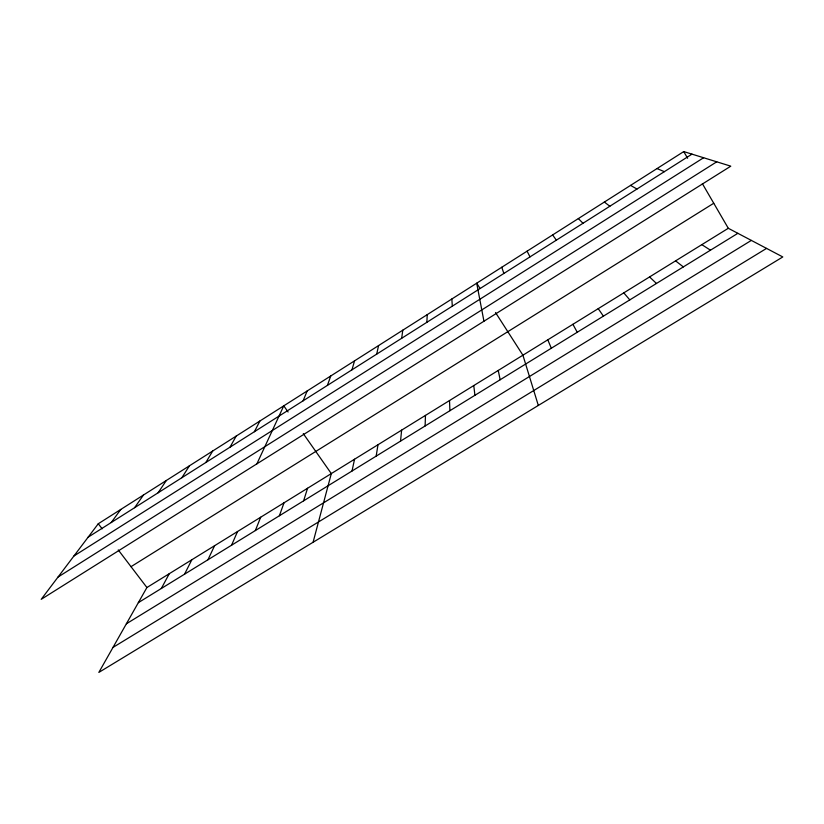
<?xml version="1.0" encoding="UTF-8"?>
<svg xmlns="http://www.w3.org/2000/svg" width="824" height="824" viewBox="0 0 824 824"><rect width="100%" height="100%" fill="white"/><g stroke="black" fill="none" stroke-linecap="round" stroke-linejoin="round"><path stroke-width="1.24" d="M425.112 425.977L425.472 415.399M426.884 322.297L427.203 314.665M400.536 441.118L401.628 430.128M401.69 338.283L402.771 330.187M376.166 456.136L377.989 444.733M376.712 354.124L378.566 345.575M352.023 471.009L354.547 459.226M313.079 542.274L331.31 473.584L303.294 433.651M351.961 369.822L354.557 360.84M303.623 500.827L307.558 488.251M327.427 385.385L330.754 375.96M279.387 515.752L284.022 502.805M255.358 530.553L260.683 517.225M303.119 400.814L307.167 390.967M231.554 545.22L237.539 531.521M256.882 463.861L283.765 405.83L288.091 411.99M207.947 559.764L214.59 545.704M184.545 574.184L191.838 559.754M254.4 431.714L259.879 421.023M161.339 588.47L169.28 573.7M230.009 447.185L236.189 436.081M728.303 228.289L146.909 587.522L98.839 672.415L782.8 256.944L728.303 228.289L702.388 183.69M205.835 462.511L212.705 451.006M181.877 477.714L189.427 465.807M158.126 492.773L166.345 480.474M134.59 507.708L143.469 495.018M111.261 522.509L120.778 509.438M98.283 523.745L41.2 599.336L730.795 166.17L683.745 151.585L98.283 523.745L102.145 528.802M88.137 537.176L691.975 154.139M73.923 555.994L703.603 157.745M58.03 577.047L716.746 161.813M131.016 566.675L713.749 203.25M138.35 602.643L737.861 233.316M126.371 623.789L751.344 240.402M112.981 647.427L766.557 248.395M657.037 168.57L664.35 171.67M630.576 185.39L636.973 189.036M701.821 244.646L710.473 250.187M604.352 202.055L609.853 206.237M675.577 260.858L683.333 266.904M649.569 276.936L656.45 283.466M578.355 218.576L582.99 223.273M623.789 292.86L629.804 299.885M118.244 549.917L146.909 587.522M552.605 234.943L556.375 240.155M598.234 308.65L603.405 316.148M480.052 288.421L476.694 283.198L483.946 321.226M495.523 312.523L522.91 355.196L538.319 405.449M683.745 151.585L687.618 158.26M572.907 324.306L577.243 332.257M527.082 251.176L529.997 256.892M547.795 339.818L551.318 348.233M501.775 267.254L503.866 273.465M498.232 370.44L500.158 379.751M473.769 385.56L474.923 395.293M451.84 298.999L452.314 306.168M449.513 400.546L449.904 410.702"/></g></svg>
